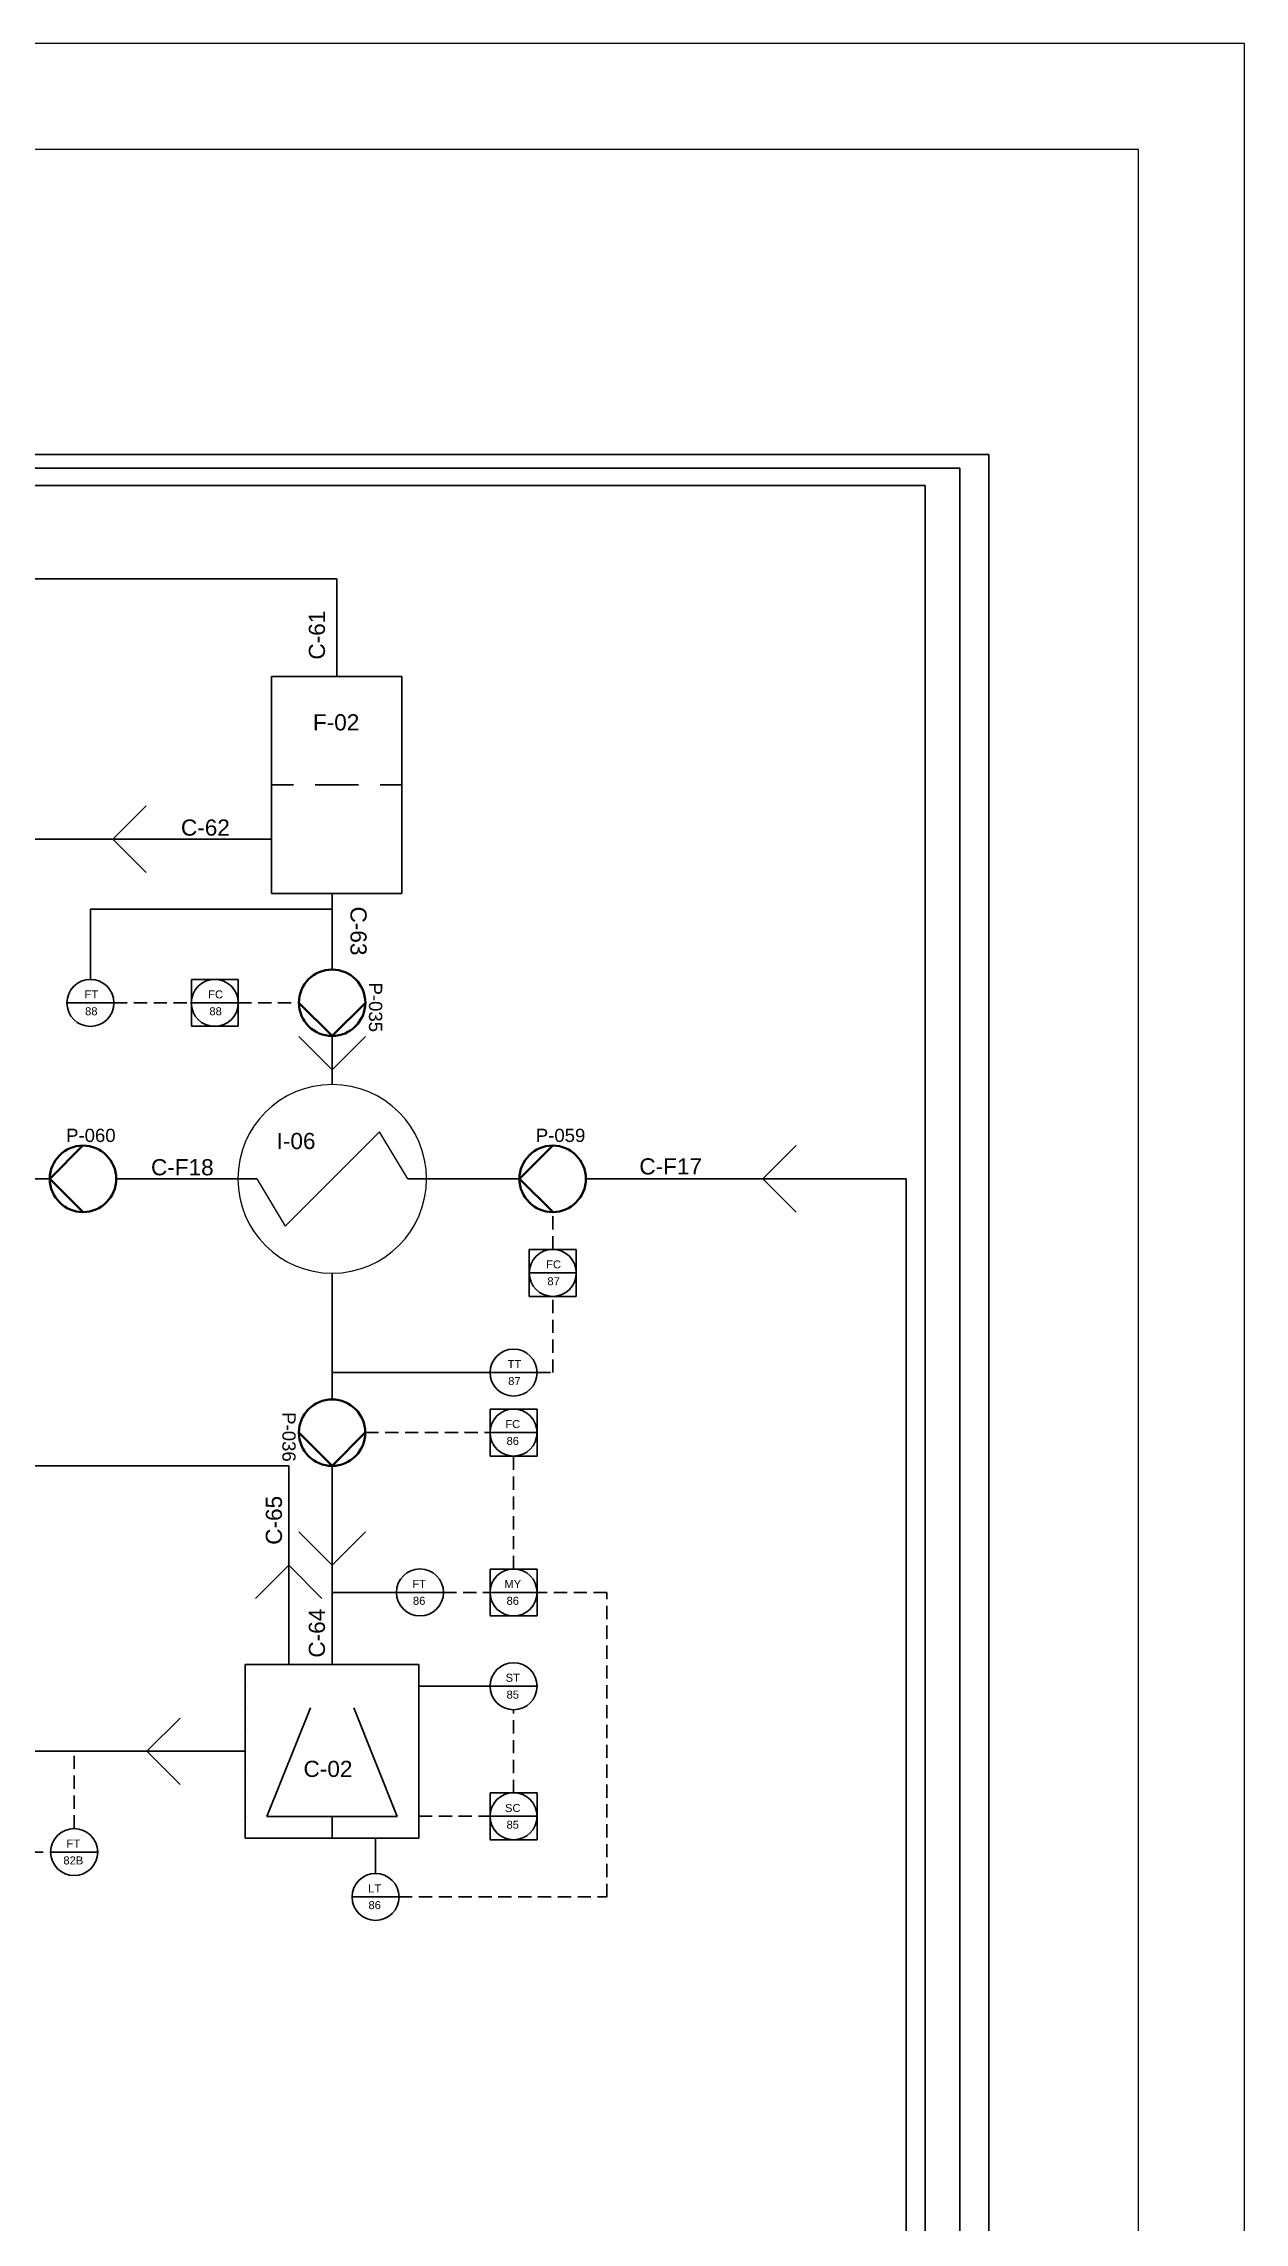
# Paper-space layout 'P&D' of a CAD drawing. Header units: inches, sheet in millimetres. Extents: x 10 to 410, y 10 to 291.
# Drawn here: x 353.3 to 410, y 187.7 to 290.6 of the extents above; entities that cross this region are included whole.
import ezdxf
from ezdxf.enums import TextEntityAlignment as Align

# ---------------------------------------------------------------- set-up
doc = ezdxf.new("R2010")
doc.units = ezdxf.units.IN
doc.header["$LTSCALE"] = 5
doc.header["$MEASUREMENT"] = 0
doc.linetypes.add('DASHED2', pattern=[0.375, 0.25, -0.125])
doc.linetypes.add('LÍNEAS_OCULTAS2', pattern=[0.1875, 0.125, -0.0625])
doc.styles.add('TEXTO_CUADRO', font='arial.ttf', dxfattribs={"height": 2})
doc.styles.add('TEXTO_INSTRUMENTOS', font='arial.ttf', dxfattribs={"height": 1})

# ---------------------------------------------------------------- blocks, each defined once
blk = doc.blocks.new('centrifugadora')
at = {"lineweight": 35}
for p, q in [((108.4, 212.32), (108.4, 208.32)), ((108.4, 212.32), (116.4, 212.32)), ((116.4, 212.32), (116.4, 208.32)), ((111.4, 210.32), (109.4, 205.32)), ((113.4, 210.32), (115.4, 205.32)), ((108.4, 204.32), (108.4, 208.32)), ((116.4, 204.32), (116.4, 208.32)), ((109.4, 205.32), (115.4, 205.32)), ((112.4, 205.32), (112.4, 204.32)), ((108.4, 204.32), (112.4, 204.32)), ((116.4, 204.32), (112.4, 204.32))]:
    blk.add_line(p, q, dxfattribs=at)
for p in [(108.4, 211.32), (108.4, 210.32), (108.4, 209.32), (108.4, 207.32), (108.4, 206.32), (108.4, 205.32)]:
    blk.add_point(p, dxfattribs=at)
blk = doc.blocks.new('bomba')
at = {"lineweight": 100}
for p, q in [((186.71, 141.99), (191.7, 137)), ((191.7, 137), (186.71, 132)), ((191.71, 137), (191.7, 137)), ((186.71, 132), (186.71, 131.99))]:
    blk.add_line(p, q, dxfattribs=at)
blk.add_circle((186.71, 137), 5, dxfattribs=at)
at = {"lineweight": 100, "style": 'TEXTO_CUADRO'}
blk.add_attdef('P-101', (183.22, 129.4), '', height=2, dxfattribs=at)
blk = doc.blocks.new('INTERCAMBIADOR_DE_CALOR')
for p, q in [((1, 0), (2.5, 2.5)), ((7.5, -2.5), (2.5, 2.5)), ((0, 0), (1, 0)), ((9, 0), (7.5, -2.5)), ((9, 0), (10, 0))]:
    blk.add_line(p, q)
blk.add_circle((5, 0), 5)
at = {"style": 'TEXTO_CUADRO'}
blk.add_attdef('TAG', text='', height=2, dxfattribs=at).set_placement((5.87, -6.56), align=Align.MIDDLE_CENTER)
blk = doc.blocks.new('Filtro (general)')
at = {"lineweight": 35}
for p, q in [((289.34, 272.34), (286.34, 272.34)), ((286.34, 272.34), (286.34, 267.34)), ((289.34, 272.34), (292.34, 272.34)), ((292.34, 272.34), (292.34, 267.34)), ((286.34, 262.34), (286.34, 267.34)), ((286.34, 267.34), (287.34, 267.34)), ((286.34, 267.34), (287.34, 267.34)), ((288.34, 267.34), (290.34, 267.34)), ((292.34, 267.34), (291.34, 267.34)), ((292.34, 267.34), (291.34, 267.34)), ((292.34, 262.34), (292.34, 267.34)), ((289.34, 262.34), (286.34, 262.34)), ((289.34, 262.34), (292.34, 262.34))]:
    blk.add_line(p, q, dxfattribs=at)

psp = doc.layouts.new('P&D')

# ---------------------------------------------------------------- linework, layer by layer
at = {"lineweight": 35}
for p, q in [((367.14, 265.33), (349.38, 265.33)), ((367.14, 260.71), (367.14, 265.33)), ((366.92, 246.87), (366.92, 250.47)), ((360.28, 245.3), (360.28, 246.41)), ((360.28, 246.41), (361.38, 246.41)), ((362.49, 246.41), (361.38, 246.41)), ((362.49, 245.3), (362.49, 246.41)), ((356.62, 245.3), (354.4, 245.3)), ((362.49, 245.3), (360.28, 245.3)), ((360.28, 245.3), (360.28, 244.2)), ((362.49, 245.3), (362.49, 244.2)), ((360.28, 244.2), (361.38, 244.2)), ((362.49, 244.2), (361.38, 244.2)), ((366.92, 242.14), (365.35, 243.71)), ((366.92, 241.44), (366.92, 243.73)), ((366.92, 242.14), (368.49, 243.71)), ((376.23, 232.55), (376.23, 233.66)), ((376.23, 233.66), (377.34, 233.66)), ((378.45, 233.66), (377.34, 233.66)), ((378.45, 232.55), (378.45, 233.66)), ((366.92, 226.58), (366.92, 232.53)), ((378.45, 232.55), (376.23, 232.55)), ((376.23, 232.55), (376.23, 231.44)), ((378.45, 232.55), (378.45, 231.44)), ((376.23, 231.44), (377.34, 231.44)), ((378.45, 231.44), (377.34, 231.44)), ((376.6, 227.84), (374.38, 227.84)), ((374.38, 225.01), (374.38, 226.12)), ((374.38, 226.12), (375.49, 226.12)), ((376.6, 226.12), (375.49, 226.12)), ((376.6, 225.01), (376.6, 226.12)), ((374.38, 225.01), (376.6, 225.01)), ((374.38, 225.01), (374.38, 223.9)), ((376.6, 225.01), (376.6, 223.9)), ((364.87, 223.44), (364.87, 214.06)), ((366.92, 214.06), (366.92, 223.44)), ((374.38, 223.9), (375.49, 223.9)), ((376.6, 223.9), (375.49, 223.9)), ((366.92, 218.75), (365.35, 220.32)), ((366.92, 218.75), (368.49, 220.32)), ((364.87, 218.75), (363.3, 217.18)), ((364.87, 218.75), (366.44, 217.18)), ((374.38, 217.46), (374.38, 218.56)), ((374.38, 218.56), (375.49, 218.56)), ((376.6, 218.56), (375.49, 218.56)), ((376.6, 217.46), (376.6, 218.56)), ((369.96, 217.46), (372.17, 217.46)), ((374.38, 217.46), (376.6, 217.46)), ((374.38, 217.46), (374.38, 216.35)), ((376.6, 217.46), (376.6, 216.35)), ((374.38, 216.35), (375.49, 216.35)), ((376.6, 216.35), (375.49, 216.35)), ((374.38, 213.03), (376.6, 213.03)), ((358.17, 209.96), (359.74, 211.53)), ((358.17, 209.96), (359.74, 208.39)), ((374.38, 206.89), (374.38, 207.99)), ((374.38, 207.99), (375.49, 207.99)), ((376.6, 207.99), (375.49, 207.99)), ((376.6, 206.89), (376.6, 207.99)), ((374.38, 206.89), (376.6, 206.89)), ((374.38, 206.89), (374.38, 205.78)), ((376.6, 206.89), (376.6, 205.78)), ((374.38, 205.78), (375.49, 205.78)), ((376.6, 205.78), (375.49, 205.78)), ((353.63, 205.2), (355.84, 205.2)), ((367.86, 203.08), (370.08, 203.08))]:
    psp.add_line(p, q, dxfattribs=at)
at = {"linetype": 'ByBlock', "lineweight": 35}
for p, q in [((356.57, 253.03), (358.14, 254.6)), ((364.06, 253.03), (349.08, 253.03)), ((356.57, 253.03), (358.14, 251.46))]:
    psp.add_line(p, q, dxfattribs=at)
at = {"color": 3, "lineweight": 35}
for p, q in [((355.51, 246.41), (355.51, 249.73)), ((355.51, 249.73), (366.92, 249.73)), ((374.38, 227.84), (366.92, 227.84)), ((369.96, 217.46), (366.92, 217.46)), ((371.02, 213.03), (374.38, 213.03)), ((368.97, 205.86), (368.97, 204.19))]:
    psp.add_line(p, q, dxfattribs=at)
at = {"color": 3, "linetype": 'LÍNEAS_OCULTAS2', "lineweight": 35}
for p, q in [((356.62, 245.3), (360.28, 245.3)), ((362.49, 245.3), (365.35, 245.3)), ((377.34, 233.66), (377.34, 235.42)), ((377.34, 227.84), (377.34, 231.44)), ((376.6, 227.84), (377.34, 227.84)), ((372.17, 217.46), (374.38, 217.46)), ((375.49, 207.99), (375.49, 211.93)), ((354.74, 206.31), (354.74, 209.96)), ((371.02, 206.89), (374.38, 206.89)), ((352.65, 205.2), (353.63, 205.2))]:
    psp.add_line(p, q, dxfattribs=at)
at = {"color": 5, "lineweight": 35}
for p, q in [((387.26, 236.99), (388.83, 238.56)), ((353.59, 236.99), (349.06, 236.99)), ((358.12, 236.99), (356.73, 236.99)), ((378.91, 236.99), (384.81, 236.99)), ((387.26, 236.99), (388.83, 235.42))]:
    psp.add_line(p, q, dxfattribs=at)
for points in [[(10, 10), (410, 10), (410, 290.6), (10, 290.6)], [(15, 15), (405, 15), (405, 285.6), (15, 285.6)]]:
    psp.add_lwpolyline(points, close=True)
at = {"color": 1, "lineweight": 35}
psp.add_lwpolyline([(82.32, 267.65), (82.32, 271.19), (369.15, 271.19), (397.93, 271.19), (397.93, 161.73), (341.34, 161.73), (341.34, 91.19), (315.34, 91.19)], dxfattribs=at)
at = {"color": 5, "lineweight": 35}
for points in [[(120.02, 270.55), (396.56, 270.55), (396.56, 164.52), (338.43, 164.52), (338.43, 107.69), (317.8, 107.69)], [(120.02, 269.73), (394.92, 269.73), (394.92, 166.09), (337.5, 166.09), (337.5, 110.72), (317.8, 110.72)], [(317.8, 113.98), (336.77, 113.98), (336.77, 168.38), (394.02, 168.38), (394.02, 236.99), (384.81, 236.99)], [(358.12, 236.99), (363.36, 236.99)], [(370.49, 236.99), (375.77, 236.99)]]:
    psp.add_lwpolyline(points, dxfattribs=at)
at = {"color": 18, "lineweight": 35, "true_color": 0x000000}
for points in [[(364.87, 223.44), (346.95, 223.44), (346.95, 236.27), (304.38, 236.27), (304.38, 216.22), (131.2, 216.22), (131.2, 211.37), (83.92, 211.37), (83.92, 205.46)], [(348.72, 209.96), (362.82, 209.96)]]:
    psp.add_lwpolyline(points, dxfattribs=at)
at = {"color": 3, "linetype": 'LÍNEAS_OCULTAS2', "lineweight": 35}
for points in [[(368.49, 225.01), (374.38, 225.01)], [(375.49, 218.56), (375.49, 223.9)], [(370.08, 203.08), (379.89, 203.08), (379.89, 217.46), (376.6, 217.46)]]:
    psp.add_lwpolyline(points, dxfattribs=at)
at = {"lineweight": 35}
for centre in [(355.51, 245.3), (361.38, 245.3), (377.34, 232.55), (375.49, 227.84), (375.49, 225.01), (371.07, 217.46), (375.49, 217.46), (375.49, 213.03), (375.49, 206.89), (354.74, 205.2), (368.97, 203.08)]:
    psp.add_circle(centre, 1.11, dxfattribs=at)

# ---------------------------------------------------------------- block references
at = {"lineweight": 35, "xscale": 1.024361001701435, "yscale": 1.024361001701435, "zscale": 1.024361001701435}
psp.add_blockref('Filtro (general)', (70.75, -18.26), dxfattribs=at)
at = {"color": 1, "linetype": 'DASHED2', "lineweight": 35}
ref = psp.add_blockref('bomba', (409.9, 303.88), dxfattribs=dict(at, xscale=-0.3137173204244906, yscale=0.3137173204244906, zscale=0.3137173204244906, rotation=90.00000000000959))
ref.add_attrib('P-101', 'P-035', (368.66, 246.26), dxfattribs={"lineweight": 100, "height": 0.627, "rotation": 270, "style": 'TEXTO_CUADRO'})
at = {"color": 3, "linetype": 'LÍNEAS_OCULTAS2', "lineweight": 35}
for name, p, xscale, yscale, zscale in [('INTERCAMBIADOR_DE_CALOR', (371.38, 236.99), -0.8909178327213845, 0.8909178327213845, 0.8909178327213845), ('centrifugadora', (251.78, -3.44), 1.024361001701435, 1.024361001701435, 1.024361001701435)]:
    psp.add_blockref(name, p, dxfattribs=dict(at, xscale=xscale, yscale=yscale, zscale=zscale))
at = {"color": 1, "linetype": 'DASHED2', "lineweight": 35}
ref = psp.add_blockref('bomba', (413.73, 279.97), dxfattribs=dict(at, xscale=0.3137173204244906, yscale=0.3137173204244906, zscale=0.3137173204244906, rotation=180))
ref.add_attrib('P-101', 'P-060', (354.36, 238.73), dxfattribs={"lineweight": 100, "height": 0.627, "rotation": 360, "style": 'TEXTO_CUADRO'})
ref = psp.add_blockref('bomba', (435.91, 279.97), dxfattribs=dict(at, xscale=0.3137173204244906, yscale=0.3137173204244906, zscale=0.3137173204244906, rotation=180))
ref.add_attrib('P-101', 'P-059', (376.54, 238.73), dxfattribs={"lineweight": 100, "height": 0.627, "rotation": 360, "style": 'TEXTO_CUADRO'})
ref = psp.add_blockref('bomba', (323.94, 283.58), dxfattribs=dict(at, xscale=0.3137173204244906, yscale=0.3137173204244906, zscale=0.3137173204244906, rotation=269.9999999999905))
ref.add_attrib('P-101', 'P-036', (364.57, 225.97), dxfattribs={"lineweight": 100, "height": 0.627, "rotation": 270, "style": 'TEXTO_CUADRO'})

# ---------------------------------------------------------------- texts
at = {"lineweight": 35, "char_height": 0.763, "style": 'TEXTO_INSTRUMENTOS'}
for s, heights, insert, attachment_point, rotation in [('\\pxqc;C-61', [0.789], (365.82, 261.21), 1, 90), ('\\pxqc;C-63', [0.789], (368.55, 250.15), 1, 270), ('\\pxqc;C-65', [0], (363.79, 222.32), 3, 90), ('\\pxqc;C-64', [0.789], (365.82, 214.08), 1, 90)]:
    psp.add_mtext_dynamic_manual_height_columns(s, width=2.91, gutter_width=3.81, heights=heights, dxfattribs=dict(at, insert=insert, attachment_point=attachment_point, rotation=rotation))
at = {"lineweight": 35, "style": 'TEXTO_INSTRUMENTOS'}
for s, width, gutter_width, heights, insert, char_height, attachment_point in [('\\pxqc;F-02', 3.7184, 3.81, [0], (365.25, 258.93), 0.763, 1), ('\\pxqc;C-62', 3.0547, 3.81, [0.837], (359.41, 253.96), 0.763, 1), ('\\pxqc;FT', 1.4414, 1.89, [0], (356.27, 245.89), 0.378, 3), ('\\pxqc;88', 1.4414, 1.89, [0.386], (356.27, 244.71), 0.378, 9), ('\\pxqc;FC', 1.4414, 1.89, [0], (362.14, 245.89), 0.378, 3), ('\\pxqc;88', 1.4414, 1.89, [0], (362.14, 244.71), 0.378, 9), ('\\pxqc;I-06', 3.7184, 3.81, [0], (363.36, 239.16), 0.763, 1), ('\\pxqc;C-F18', 3.0547, 3.81, [0.837], (358.32, 237.92), 0.7627, 1), ('\\pxqc;C-F17', 3.0547, 3.81, [0.837], (381.38, 237.96), 0.7627, 1), ('\\pxqc;FC', 1.4414, 1.89, [0], (378.1, 233.14), 0.378, 3), ('\\pxqc;87', 1.4414, 1.89, [0], (378.1, 231.96), 0.378, 9), ('\\pxqc;TT', 1.4414, 1.89, [0], (376.25, 228.43), 0.378, 3), ('\\pxqc;87', 1.4414, 1.89, [0.386], (376.25, 227.25), 0.378, 9), ('\\pxqc;FC', 1.4414, 1.89, [0], (374.73, 225.6), 0.378, 1), ('\\pxqc;86', 1.4414, 1.89, [0], (374.73, 224.42), 0.378, 7), ('\\pxqc;FT', 1.4414, 1.89, [0], (370.31, 218.05), 0.378, 1), ('\\pxqc;86', 1.4414, 1.89, [0], (370.31, 216.87), 0.378, 7), ('\\pxqc;MY', 1.4414, 1.89, [0], (374.73, 218.05), 0.378, 1), ('\\pxqc;86', 1.4414, 1.89, [0], (374.73, 216.87), 0.378, 7), ('\\pxqc;ST', 1.4414, 1.89, [0], (374.73, 213.62), 0.378, 1), ('\\pxqc;85', 1.4414, 1.89, [0], (374.73, 212.44), 0.378, 7), ('\\pxqc;C-02', 2.91, 3.81, [0], (365.27, 209.51), 0.763, 1), ('\\pxqc;SC', 1.4414, 1.89, [0], (374.73, 207.47), 0.378, 1), ('\\pxqc;FT', 1.4414, 1.89, [0], (353.98, 205.79), 0.378, 1), ('\\pxqc;85', 1.4414, 1.89, [0], (374.73, 206.3), 0.378, 7), ('\\pxqc;82B', 1.4414, 1.89, [0], (353.98, 204.61), 0.378, 7), ('\\pxqc;86', 1.4414, 1.89, [0], (368.21, 202.5), 0.378, 7), ('\\pxqc;LT', 1.4414, 1.89, [0], (368.21, 203.67), 0.378, 1)]:
    psp.add_mtext_dynamic_manual_height_columns(s, width=width, gutter_width=gutter_width, heights=heights, dxfattribs=dict(at, insert=insert, char_height=char_height, attachment_point=attachment_point))

doc.saveas('drawing.dxf')
